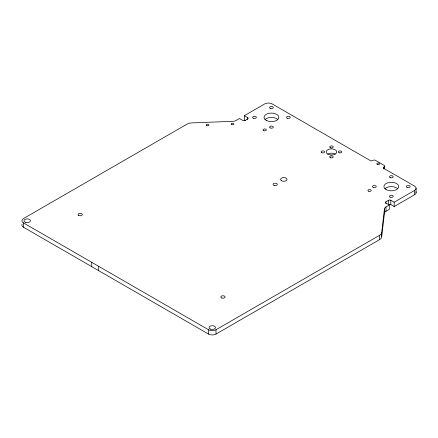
<?xml version="1.0" encoding="UTF-8"?>
<svg xmlns="http://www.w3.org/2000/svg" width="438" height="438" viewBox="0 0 438 438"><rect width="100%" height="100%" fill="white"/><g stroke="black" fill="none" stroke-linecap="round" stroke-linejoin="round"><path stroke-width="0.66" d="M381.679 236.914L381.679 232.589L384.444 208.899A5.3 3.061 0 0 1 385.988 206.944L389.3 205.028L389.3 209.353L385.988 211.269A5.3 3.061 0 0 0 384.444 213.224L381.679 236.914A7.419 4.281 0 0 1 379.522 239.657L216.005 334.063A5.3 3.061 0 0 1 208.51 334.063L23.449 227.218A5.3 3.061 0 0 1 22.081 224.267M245.45 120.68L244.322 120.028L244.322 115.703L264.705 103.937A5.3 3.061 0 0 1 272.195 103.937L370.345 160.604A1.588 0.92 0 0 0 372.59 160.604L373.116 160.303A1.588 0.92 0 0 1 375.366 160.303L384.356 165.493A1.588 0.92 0 0 1 384.356 166.79L384.356 168.641M383.83 168.948L383.83 167.092L384.356 166.79M385.927 203.637L385.927 201.787L388.55 200.27A1.588 0.92 0 0 1 390.8 200.27L394.167 202.219L414.551 190.453A5.3 3.061 0 0 0 414.551 186.123L383.83 168.389A1.588 0.92 0 0 1 383.83 167.092M388.55 200.27L388.55 204.595A1.588 0.92 0 0 1 390.8 204.595L394.167 206.544L414.551 194.779A5.3 3.061 0 0 0 415.919 191.822M244.322 115.703L247.694 117.652A1.588 0.92 0 0 1 247.694 118.95L245.072 120.461A1.588 0.92 0 0 1 242.827 120.461L239.455 118.517L236.142 120.428A5.3 3.061 0 0 1 232.748 121.321L191.718 122.914A7.419 4.281 0 0 0 186.971 124.162L23.449 218.567A5.3 3.061 0 0 0 23.449 222.893L208.51 329.737A5.3 3.061 0 0 0 216.005 329.737L379.522 235.332A7.419 4.281 0 0 0 381.679 232.589M389.3 205.028L385.927 203.084A1.588 0.92 0 0 1 385.927 201.787M416.1 188.291L416.1 192.616M414.551 190.453L414.551 194.779M394.167 202.219L394.167 206.544M390.8 200.27L390.8 204.595M385.988 206.944L385.988 211.269M384.444 208.899L384.444 213.224M379.522 235.332L379.522 239.657M247.694 117.652L247.694 119.503M216.005 329.737L216.005 334.063M208.51 329.737L208.51 334.063M98.643 266.304L98.643 270.629M91.75 262.324L91.75 266.649M23.449 222.893L23.449 227.218M265.023 119.53A7.419 4.281 0 0 1 277.867 119.53M327.712 154.072A5.3 3.061 0 0 0 336.576 152.703A5.3 3.061 0 0 0 330.088 148.953A5.3 3.061 0 0 0 327.712 154.072A5.3 3.061 0 0 1 335.207 154.072M384.898 188.74A7.419 4.281 0 0 1 397.748 188.74M373.056 187.316A1.856 1.073 0 0 0 376.16 186.834A1.856 1.073 0 0 0 373.888 185.526A1.856 1.073 0 0 0 373.056 187.316M406.962 187.316A1.856 1.073 0 0 0 410.067 186.834A1.856 1.073 0 0 0 407.794 185.526A1.856 1.073 0 0 0 406.962 187.316M390.395 177.697A1.856 1.073 0 0 0 393.176 176.771A1.856 1.073 0 0 0 390.395 175.841A1.856 1.073 0 0 0 390.395 177.697M368.774 191.275A1.643 0.947 0 0 0 371.238 190.453A1.643 0.947 0 0 0 368.774 189.632A1.643 0.947 0 0 0 368.774 191.275M210.656 329.173A3.203 1.851 0 0 0 215.463 327.575A3.203 1.851 0 0 0 210.656 325.971A3.203 1.851 0 0 0 210.656 329.173M25.596 222.334A3.203 1.851 0 0 0 30.403 220.73A3.203 1.851 0 0 0 25.596 219.126A3.203 1.851 0 0 0 25.596 222.334M78.698 215.425A2.119 1.221 0 0 0 82.245 214.877A2.119 1.221 0 0 0 79.65 213.377A2.119 1.221 0 0 0 78.698 215.425M221.885 298.037A2.119 1.221 0 0 0 225.061 296.975A2.119 1.221 0 0 0 221.885 295.913A2.119 1.221 0 0 0 221.885 298.037M281.541 180.73A3.203 1.851 0 0 0 286.906 179.898A3.203 1.851 0 0 0 282.981 177.631A3.203 1.851 0 0 0 281.541 180.73M274.133 185.455A2.119 1.221 0 0 0 277.309 184.393A2.119 1.221 0 0 0 274.133 183.336A2.119 1.221 0 0 0 274.133 185.455M206.626 125.558A1.325 0.766 0 0 0 208.838 125.213A1.325 0.766 0 0 0 207.218 124.277A1.325 0.766 0 0 0 206.626 125.558M231.647 124.518A1.325 0.766 0 0 0 233.865 124.178A1.325 0.766 0 0 0 232.244 123.242A1.325 0.766 0 0 0 231.647 124.518M263.884 130.716A1.643 0.947 0 0 0 266.348 129.894A1.643 0.947 0 0 0 263.884 129.073A1.643 0.947 0 0 0 263.884 130.716M270.136 127.891A1.856 1.073 0 0 0 273.235 127.414A1.856 1.073 0 0 0 270.969 126.1A1.856 1.073 0 0 0 270.136 127.891M266.2 120.373A7.419 4.281 0 0 0 278.612 118.457A7.419 4.281 0 0 0 269.529 113.212A7.419 4.281 0 0 0 266.2 120.373M253.564 118.276A1.856 1.073 0 0 0 256.345 117.346A1.856 1.073 0 0 0 253.564 116.42A1.856 1.073 0 0 0 253.564 118.276M287.47 118.276A1.856 1.073 0 0 0 290.252 117.346A1.856 1.073 0 0 0 287.47 116.42A1.856 1.073 0 0 0 287.47 118.276M270.52 108.487A1.856 1.073 0 0 0 273.301 107.562A1.856 1.073 0 0 0 270.52 106.631A1.856 1.073 0 0 0 270.52 108.487M339.204 152.785A1.747 1.007 0 0 0 341.821 151.909A1.747 1.007 0 0 0 339.204 151.033A1.747 1.007 0 0 0 339.204 152.785M330.586 147.809A1.747 1.007 0 0 0 333.209 146.933A1.747 1.007 0 0 0 330.586 146.062A1.747 1.007 0 0 0 330.586 147.809M330.586 157.757A1.747 1.007 0 0 0 333.209 156.886A1.747 1.007 0 0 0 330.586 156.01A1.747 1.007 0 0 0 330.586 157.757M321.607 152.621A1.747 1.007 0 0 0 324.531 152.172A1.747 1.007 0 0 0 322.39 150.935A1.747 1.007 0 0 0 321.607 152.621M377.523 164.535A1.38 0.794 0 0 0 379.587 163.85A1.38 0.794 0 0 0 377.523 163.16A1.38 0.794 0 0 0 377.523 164.535M386.075 189.588A7.419 4.281 0 0 0 398.487 187.667A7.419 4.281 0 0 0 389.404 182.422A7.419 4.281 0 0 0 386.075 189.588M390.012 197.1A1.856 1.073 0 0 0 393.116 196.624A1.856 1.073 0 0 0 390.844 195.31A1.856 1.073 0 0 0 390.012 197.1"/></g></svg>
